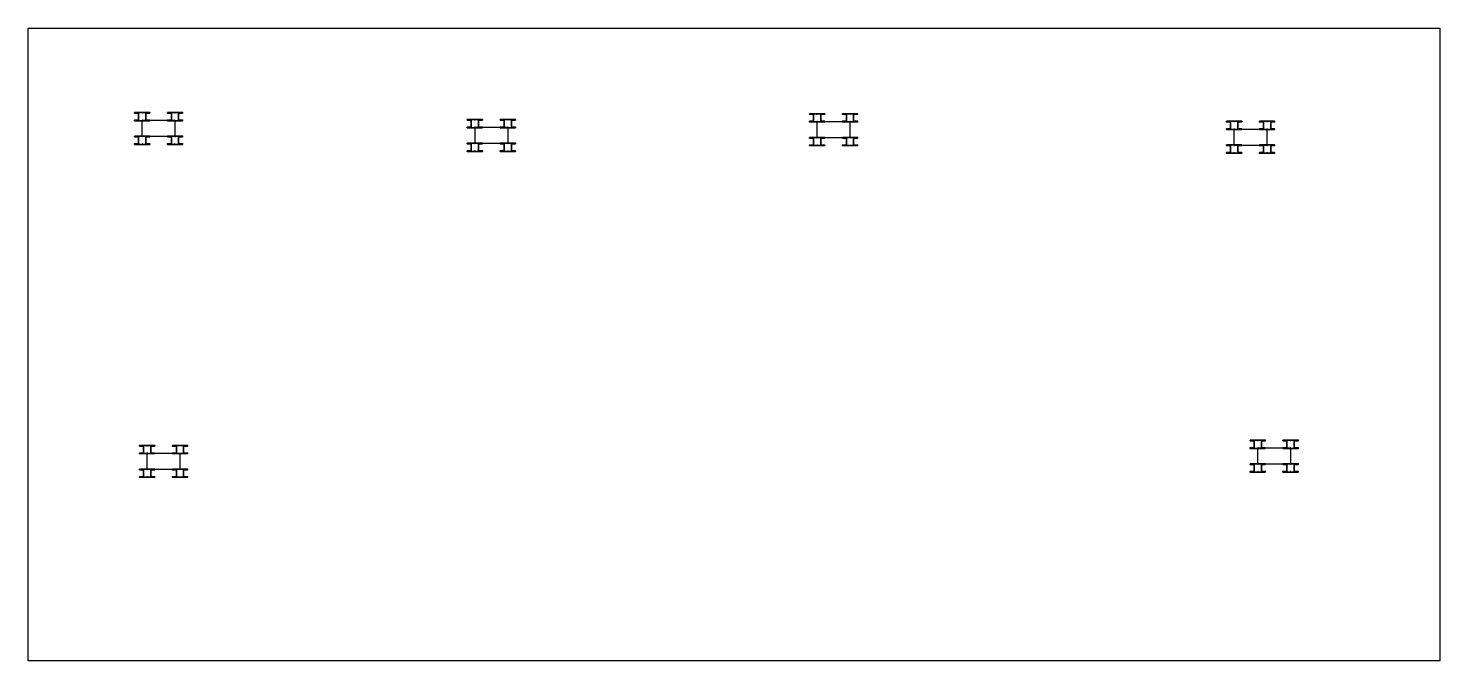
# Model space of a CAD drawing. Header units: inches. Extents: x 4689 to 8035, y -681 to 819.
import ezdxf

# ---------------------------------------------------------------- set-up
doc = ezdxf.new("R2010")
doc.units = ezdxf.units.IN
doc.header["$LTSCALE"] = 50
doc.header["$MEASUREMENT"] = 0
for name, color, linetype, lineweight in [('CLAMPS', 4, 'Continuous', 9), ('E-PANELS', 140, 'Continuous', 30), ('E3-ECOFEET', 254, 'Continuous', 35)]:
    doc.layers.add(name, color=color, linetype=linetype, lineweight=lineweight)
doc.layers.add('IFI PERIMETER', color=6, linetype='FENCE')
doc.layers.add('T-PICS', color=7, linetype='Continuous')
doc.styles.get("Standard").update_dxf_attribs({"font": 'arial.ttf'})
doc.linetypes.add('FENCE', pattern='A,0.5,-0.1,["X",Standard,S=0.1,R=0,X=-0.035,Y=-0.05],-0.1', length=0.7)

# ---------------------------------------------------------------- blocks, each defined once
blk = doc.blocks.new('sw315 10deg')
at = {"layer": 'E-PANELS'}
blk.add_lwpolyline([(1855, 609.2), (1932.4, 609.2), (1932.4, 570.5), (1855, 570.5)], close=True, dxfattribs=at)
blk = doc.blocks.new('*U2')
at = {"layer": 'E3-ECOFEET', "color": 5}
for points in [[(0, 0), (0, -1.5), (9.4, -1.5), (9.4, -18.1), (0, -18.1), (0, -19.6), (36, -19.6), (36, -18.1), (26.6, -18.1), (26.6, -1.5), (36, -1.5), (36, 0), (0, 0)], [(8.8, -8.1), (8.9, -8.1)]]:
    blk.add_lwpolyline(points, dxfattribs=at)
at = {"layer": 'E3-ECOFEET'}
for points in [[(17.2, -1), (17.7, -1), (17.7, -0.5)], [(17.2, -18.5), (17.7, -18.5), (17.7, -19)], [(18.2, -0.5), (18.2, -1), (18.7, -1)], [(18.2, -19), (18.2, -18.5), (18.7, -18.5)]]:
    blk.add_lwpolyline(points, dxfattribs=at)
blk = doc.blocks.new('EF3 Clamp')
at = {"color": 30}
blk.add_circle((1499.1, 687.8), 0.5, dxfattribs=at)

msp = doc.modelspace()

# ---------------------------------------------------------------- linework, layer by layer
at = {"layer": 'IFI PERIMETER'}
msp.add_lwpolyline([(4688.8, 819), (8035.3, 819), (8035.3, -681), (4688.8, -681)], close=True, dxfattribs=at)

# ---------------------------------------------------------------- block references
at = {"layer": 'CLAMPS'}
for p in [(3442.7, -69.5), (3476.7, -69.5), (3520.6, -69.5), (3554.6, -69.5), (5043.1, -72.5), (5077.1, -72.5), (5121, -72.5), (5155, -72.5), (3442.7, -87), (3476.7, -87), (3520.6, -87), (3554.6, -87), (4231.7, -86.1), (4231.7, -103.6), (4265.7, -86.1), (4265.7, -103.6), (4309.6, -86.1), (4309.6, -103.6), (4343.6, -86.1), (4343.6, -103.6), (5043.1, -90), (5077.1, -90), (5121, -90), (5155, -90), (6031.9, -90.4), (6031.9, -107.9), (6065.9, -90.4), (6065.9, -107.9), (6109.8, -90.4), (6109.8, -107.9), (6143.8, -90.4), (6143.8, -107.9), (3442.7, -125.7), (3442.7, -143.2), (3476.7, -125.7), (3476.7, -143.2), (3520.6, -125.7), (3520.6, -143.2), (3554.6, -125.7), (3554.6, -143.2), (4231.7, -142.3), (4265.7, -142.3), (4309.6, -142.3), (4343.6, -142.3), (5043.1, -128.7), (5043.1, -146.2), (5077.1, -128.7), (5077.1, -146.2), (5121, -128.7), (5121, -146.2), (5155, -128.7), (5155, -146.2), (6031.9, -146.6), (6065.9, -146.6), (6109.8, -146.6), (6143.8, -146.6), (4231.7, -159.8), (4265.7, -159.8), (4309.6, -159.8), (4343.6, -159.8), (6031.9, -164), (6065.9, -164), (6109.8, -164), (6143.8, -164), (6087.6, -846.5), (6121.6, -846.5), (6165.5, -846.5), (6199.5, -846.5), (3454.7, -859), (3454.7, -876.5), (3488.7, -859), (3488.7, -876.5), (3532.6, -859), (3532.6, -876.5), (3566.6, -859), (3566.6, -876.5), (6087.6, -864), (6121.6, -864), (6165.5, -864), (6199.5, -864), (3454.7, -915.2), (3488.7, -915.2), (3532.6, -915.2), (3566.6, -915.2), (6087.6, -902.7), (6087.6, -920.2), (6121.6, -902.7), (6121.6, -920.2), (6165.5, -902.7), (6165.5, -920.2), (6199.5, -902.7), (6199.5, -920.2), (3454.7, -932.7), (3488.7, -932.7), (3532.6, -932.7), (3566.6, -932.7)]:
    msp.add_blockref('EF3 Clamp', p, dxfattribs=at)
at = {"layer": 'E3-ECOFEET'}
for p in [(4940.8, 619.3), (5018.7, 619.3), (5729.8, 602.8), (5807.7, 602.8), (6541.2, 616.4), (6619.1, 616.4), (7529.9, 598.5), (7607.8, 598.5), (4940.8, 563.2), (5018.7, 563.2), (5729.8, 546.6), (5807.7, 546.6), (6541.2, 560.2), (6619.1, 560.2), (7529.9, 542.3), (7607.8, 542.3), (7585.7, -157.7), (7663.6, -157.7), (4952.8, -170.2), (5030.7, -170.2), (4952.8, -226.3), (5030.7, -226.3), (7585.7, -213.8), (7663.6, -213.8)]:
    msp.add_blockref('*U2', p, dxfattribs=at)
at = {"layer": 'T-PICS'}
for p in [(3104.1, -8.4), (3893.1, -25), (4704.5, -11.4), (5693.2, -29.2), (3116.1, -797.9), (5749, -785.4)]:
    msp.add_blockref('sw315 10deg', p, dxfattribs=at)

doc.saveas('drawing.dxf')
